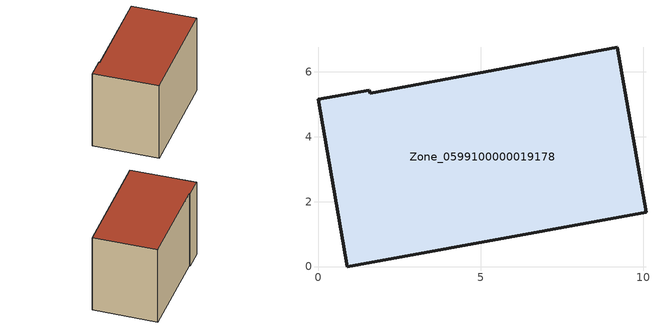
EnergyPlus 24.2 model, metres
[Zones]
Zone_0599100000019178
 floor ground (C_G): 0.89,0 0,5.16 1.57,5.43 1.59,5.34 9.21,6.75 10.09,1.68 z0
 wall outside (C_F): 0,5.16 0.89,0 10.09,1.68 9.21,6.75 1.59,5.34 1.57,5.43 0,5.16 z0:6.49
 roof outside (C_R): 9.21,6.75 1.59,5.34 1.57,5.43 0,5.16 0.89,0 10.09,1.68 z6.49
[BUILDING]
Pand.0599100000019178: North Axis=0; Terrain=City; Loads Convergence Tolerance Value=0.04; Temperature Convergence Tolerance Value=0.4; Solar Distribution=FullExterior; Maximum Number of Warmup Days=25; Minimum Number of Warmup Days=1
[Site:Location]
Rotterdam.The.Hague.AP_ZH_NLD Design_Conditions: Latitude=51.96; Longitude=4.45; Time Zone=1; Elevation=-4.5
[SITE:GROUNDTEMPERATURE:BUILDINGSURFACE]
18, 18, 18, 18, 18, 18, 18, 18, 18, 18, 18, 18
[MATERIAL] Thermal Absorptance=0.9; Solar Absorptance=0.7; Visible Absorptance=0.7
Name | Roughness | Thickness | Conductivity | Density | Specific Heat
G.TI.1946 | MediumSmooth | 0.15 | 1 | 540 | 1210
F.TI.1946 | Rough | 0.3 | 0.857143 | 1920 | 840
R.TI.1946 | MediumRough | 0.2 | 0.1 | 1500 | 1000
[CONSTRUCTION]
C_G: G.TI.1946
C_F: F.TI.1946
C_R: R.TI.1946
[ZONE]
Zone_0599100000019178: Type=1; Multiplier=1; Ceiling Height=Autocalculate; Volume=Autocalculate; Floor Area=autocalculate; Part of Total Floor Area=Yes
[ZONEINFILTRATION:DESIGNFLOWRATE]
Infil_Zone_0599100000019178: Zone or ZoneList or Space or SpaceList=Zone_0599100000019178; Schedule=AlwaysOn; Design Flow Rate Calculation Method=Flow/Area; Flow Rate per Floor Area=0.003; Constant Term Coefficient=1; Temperature Term Coefficient=0; Velocity Term Coefficient=0; Velocity Squared Term Coefficient=0
[HVACTEMPLATE:ZONE:IDEALLOADSAIRSYSTEM]
Zone_0599100000019178: Maximum Heating Supply Air Temperature=50; Minimum Cooling Supply Air Temperature=13; Maximum Heating Supply Air Humidity Ratio=0.0156; Minimum Cooling Supply Air Humidity Ratio=0.0077; Heating Limit=NoLimit; Cooling Limit=NoLimit; Dehumidification Control Type=ConstantSensibleHeatRatio; Cooling Sensible Heat Ratio=0.7; Dehumidification Setpoint=60; Humidification Control Type=None; Humidification Setpoint=30; Outdoor Air Method=None; Outdoor Air Flow Rate per Person=0.00944; Outdoor Air Flow Rate per Zone Floor Area=0; Outdoor Air Flow Rate per Zone=0; Demand Controlled Ventilation Type=None; Outdoor Air Economizer Type=NoEconomizer; Heat Recovery Type=None; Sensible Heat Recovery Effectiveness=0.7; Latent Heat Recovery Effectiveness=0.65
[ZONECONTROL:THERMOSTAT]
ThermostatControl_Zone_0599100000019178: Zone or ZoneList=Zone_0599100000019178; Control Type Schedule=DualSetpointControlType; Control 1=Thermostat_Zone_0599100000019178; Temperature Difference Between Cutout And Setpoint=0
[THERMOSTATSETPOINT:DUALSETPOINT]
Thermostat_Zone_0599100000019178: Heating Setpoint Temperature Schedule=HeatingSetpoint_Zone_0599100000019178; Cooling Setpoint Temperature Schedule=CoolingSetpoint_Zone_0599100000019178
[SCHEDULE:COMPACT]
HeatingSetpoint_Zone_0599100000019178: Through: 12/31, For: AllDays, Until: 24:00, 21
CoolingSetpoint_Zone_0599100000019178: Through: 12/31, For: AllDays, Until: 24:00, 24
DualSetpointControlType: Through: 12/31, For: AllDays, Until: 24:00, 4
AlwaysOn: Through: 12/31, For: AllDays, Until: 24:00, 1
